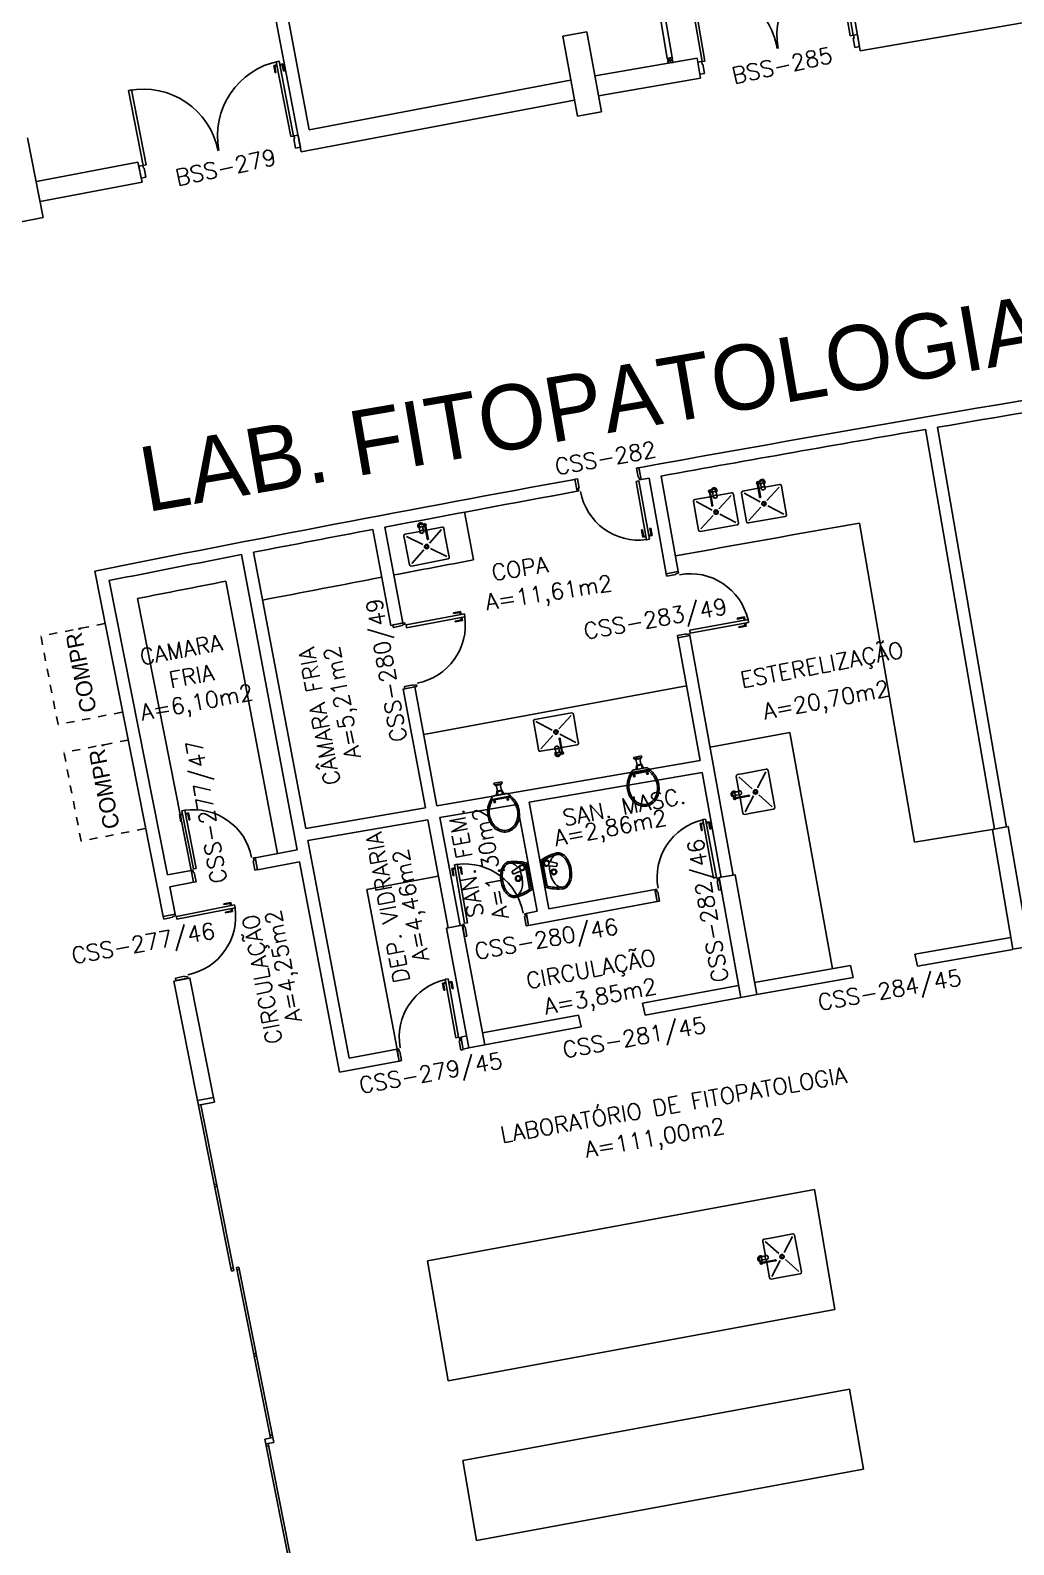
# Model space of a CAD drawing. Extents: x -152 to 150, y 325 to 437.
# Drawn here: x -79.6 to -67.47, y 387.73 to 406.4 of the extents above; entities that cross this region are included whole.
import ezdxf
from ezdxf.enums import TextEntityAlignment as Align

# ---------------------------------------------------------------- set-up
doc = ezdxf.new("R2010")
doc.units = 0
doc.header["$LTSCALE"] = 0.01
doc.header["$MEASUREMENT"] = 0
doc.linetypes.add('HIDDEN2', pattern=[0.1875, 0.125, -0.0625])
doc.layers.get('0').update_dxf_attribs({"linetype": 'CONTINUOUS'})
for name, color, linetype in [('ALV', 2, 'CONTINUOUS'), ('AREA', 2, 'CONTINUOUS'), ('BANC', 2, 'CONTINUOUS'), ('DIV', 2, 'CONTINUOUS'), ('ESQ', 1, 'CONTINUOUS'), ('ESTR', 3, 'CONTINUOUS'), ('PEÇAS', 1, 'CONTINUOUS'), ('PISO', 1, 'CONTINUOUS'), ('PROJ', 1, 'HIDDEN2'), ('TEXTO', 2, 'CONTINUOUS'), ('TEXTO-ENDEREÇO', 2, 'CONTINUOUS'), ('USO', 2, 'CONTINUOUS')]:
    doc.layers.add(name, color=color, linetype=linetype)
doc.styles.add('UNB-100', font='simplex.shx', dxfattribs={"height": 3})
doc.styles.add('UNB-100-1', font='simplex.shx', dxfattribs={"height": 0.2})

# ---------------------------------------------------------------- blocks, each defined once
blk = doc.blocks.new('PILAR-SSC')
blk.add_lwpolyline([(0.003, -27.952), (0.203, -27.952), (0.203, -26.452), (0.003, -26.452)], close=True)
blk = doc.blocks.new('COMP')
at = {"layer": 'PROJ'}
for p, q in [((0.804, 1.112), (0, 1.112)), ((0, 0), (0, 1.112)), ((0.805, 0), (0, 0))]:
    blk.add_line(p, q, dxfattribs=at)
at = {"layer": 'USO'}
blk.add_text('COMPR.', height=0.2, rotation=90, dxfattribs=at).set_placement((0.501, 0.077))
blk = doc.blocks.new('VDC-P')
for p, q in [((-0.127, 0.192), (0.127, 0.192)), ((-0.109, 0.202), (0.109, 0.202)), ((-0.068, 0.152), (0.068, 0.152)), ((-0.05, 0.152), (-0.03, 0.11)), ((-0.05, 0.015), (-0.05, 0)), ((-0.05, 0), (0.05, 0)), ((0.045, 0.02), (-0.045, 0.02)), ((-0.04, 0.025), (-0.04, 0.02)), ((0.035, 0.03), (-0.035, 0.03)), ((-0.03, 0.152), (-0.03, 0.11)), ((0.03, 0.11), (-0.03, 0.11)), ((0.03, 0.1), (-0.03, 0.1)), ((-0.025, 0.1), (-0.025, 0.03)), ((0.025, 0.1), (0.025, 0.03)), ((0.03, 0.152), (0.03, 0.11)), ((0.05, 0.152), (0.03, 0.11)), ((0.04, 0.025), (0.04, 0.02)), ((0.05, 0.015), (0.05, 0))]:
    blk.add_line(p, q)
for points in [[(0.16, 0.244, 0.050424), (0.18, 0.288, 0.082137), (0.195, 0.381, 0.082137), (0.18, 0.474, 0.090148), (0.138, 0.549, 0.104406), (0.073, 0.601, 0.117345), (0, 0.619, 0.117345), (-0.073, 0.601, 0.104406), (-0.138, 0.549, 0.090148), (-0.18, 0.474, 0.082137), (-0.195, 0.381, 0.082137)], [(0.142, 0.254, 0.050424), (0.161, 0.295, 0.082137), (0.175, 0.381, 0.082137), (0.161, 0.468, 0.090148), (0.122, 0.536, 0.104406), (0.064, 0.583, 0.117345), (0, 0.599, 0.117345), (-0.064, 0.583, 0.104406), (-0.122, 0.536, 0.090148), (-0.161, 0.468, 0.082137), (-0.175, 0.381, 0.082137)], [(-0.195, 0.381, 0.082137), (-0.18, 0.288, 0.050424), (-0.16, 0.244, 0.104406)], [(-0.175, 0.381, 0.082137), (-0.161, 0.295, 0.050424), (-0.142, 0.254, 0.050424)]]:
    blk.add_lwpolyline(points, format="xyb")
for centre in [(-0.083, 0.226), (0.083, 0.226)]:
    blk.add_circle(centre, 0.0101)
for centre, radius, start, end in [((0.08, 0.36), 0.266, 205.6863, 226.7558), ((0.08, 0.36), 0.246, 205.6863, 219.7706), ((-0.08, 0.36), 0.266, 313.2442, 334.3137), ((-0.08, 0.36), 0.246, 320.2294, 334.3137), ((-0.068, 0.202), 0.05, 226.7558, 270), ((-0.045, 0.015), 0.005, 90, 180), ((-0.035, 0.025), 0.005, 90, 180), ((-0.03, 0.105), 0.005, 90, 270), ((0.03, 0.105), 0.005, 270, 90), ((0.035, 0.025), 0.005, 0, 90), ((0.045, 0.015), 0.005, 360, 90), ((0.068, 0.202), 0.05, 270, 313.2442)]:
    blk.add_arc(centre, radius, start, end)
blk = doc.blocks.new('PD80-SSC')
at = {"color": 2}
for p, q in [((-0.777, 0.01), (-0.777, -0.03)), ((-0.777, 0.01), (-0.687, 0.01)), ((-0.687, 0), (-0.687, 0.01)), ((-0.075, 0), (0.075, 0)), ((-0.075, 0), (-0.075, -0.02)), ((0.075, -0.03), (0.075, 0)), ((-0.817, -0.065), (-0.817, -0.03)), ((-0.085, -0.03), (-0.817, -0.03)), ((-0.085, -0.065), (-0.817, -0.065)), ((-0.777, -0.105), (-0.777, -0.065)), ((-0.777, -0.105), (-0.687, -0.105)), ((-0.767, 0), (-0.767, -0.03)), ((-0.767, 0), (-0.687, 0)), ((-0.767, -0.095), (-0.767, -0.065)), ((-0.767, -0.095), (-0.687, -0.095)), ((-0.687, -0.095), (-0.687, -0.105)), ((-0.085, -0.03), (-0.085, -0.065)), ((-0.075, -0.02), (-0.04, -0.02)), ((-0.04, -0.03), (-0.04, -0.02)), ((-0.04, -0.03), (0.075, -0.03)), ((-0.075, -0.781), (-0.04, -0.781)), ((-0.075, -0.801), (-0.075, -0.781)), ((-0.075, -0.801), (0.075, -0.801)), ((-0.075, -0.802), (0.075, -0.802)), ((-0.04, -0.771), (0.075, -0.771)), ((-0.04, -0.771), (-0.04, -0.781)), ((0.075, -0.771), (0.075, -0.801))]:
    blk.add_line(p, q, dxfattribs=at)
at = {"color": 1}
blk.add_arc((-0.085, -0.03), 0.731, 182.6571, 270, dxfattribs=at)
blk = doc.blocks.new('PE80-SSC')
at = {"color": 2}
for p, q in [((0.075, 0), (-0.075, 0)), ((-0.075, -0.03), (-0.075, 0)), ((0.075, 0), (0.075, -0.02)), ((0.777, 0.01), (0.687, 0.01)), ((0.687, 0), (0.687, 0.01)), ((0.777, 0.01), (0.777, -0.03)), ((0.04, -0.03), (-0.075, -0.03)), ((0.075, -0.02), (0.04, -0.02)), ((0.04, -0.03), (0.04, -0.02)), ((0.085, -0.03), (0.817, -0.03)), ((0.085, -0.03), (0.085, -0.065)), ((0.085, -0.065), (0.817, -0.065)), ((0.767, 0), (0.687, 0)), ((0.767, -0.095), (0.687, -0.095)), ((0.687, -0.095), (0.687, -0.105)), ((0.777, -0.105), (0.687, -0.105)), ((0.767, 0), (0.767, -0.03)), ((0.767, -0.095), (0.767, -0.065)), ((0.777, -0.105), (0.777, -0.065)), ((0.817, -0.065), (0.817, -0.03)), ((0.04, -0.771), (-0.075, -0.771)), ((-0.075, -0.771), (-0.075, -0.801)), ((0.075, -0.801), (-0.075, -0.801)), ((0.075, -0.802), (-0.075, -0.802)), ((0.04, -0.771), (0.04, -0.781)), ((0.075, -0.781), (0.04, -0.781)), ((0.075, -0.801), (0.075, -0.781))]:
    blk.add_line(p, q, dxfattribs=at)
at = {"color": 1}
blk.add_arc((0.085, -0.03), 0.731, 270, 357.3429, dxfattribs=at)
blk = doc.blocks.new('LAVAT-P')
for p, q in [((-0.17, 0), (0.17, 0)), ((-0.157, -0.02), (0.157, -0.02)), ((0.063, -0.173), (0.094, -0.055)), ((0.069, -0.185), (0.09, -0.192)), ((0.102, -0.187), (0.151, -0.074))]:
    blk.add_line(p, q)
for points in [[(0.083, -0.096, 0.121735), (-0.082, -0.096, 0.073747), (-0.145, -0.122, 0.106861), (-0.192, -0.165, 0.153587), (-0.205, -0.208, 0.153587)], [(-0.205, -0.208, 0.153587), (-0.192, -0.251, 0.106861), (-0.145, -0.294, 0.073747), (-0.082, -0.32, 0.060305), (0, -0.329, 0.060305), (0.082, -0.32, 0.073747), (0.145, -0.294, 0.106861), (0.192, -0.251, 0.153587), (0.205, -0.208, 0.153587), (0.192, -0.165, 0.106861), (0.145, -0.122, 0.014792), (0.133, -0.115, 0.039243)], [(-0.225, -0.214, 0.136108), (-0.208, -0.262, 0.106861), (-0.155, -0.311, 0.073747), (-0.087, -0.339, 0.060305), (0, -0.349, 0.060305), (0.087, -0.339, 0.073747), (0.155, -0.311, 0.106861), (0.208, -0.262, 0.136108), (0.225, -0.214, 0.062982)]]:
    blk.add_lwpolyline(points, format="xyb")
for centre, radius in [((0, -0.135), 0.0347), ((0, -0.135), 0.0265), ((0.122, -0.065), 0.03)]:
    blk.add_circle(centre, radius)
for centre, radius, start, end in [((0.376, -0.254), 0.602, 155.0201, 176.1902), ((-0.376, -0.254), 0.602, 3.8098, 24.9799), ((0.376, -0.254), 0.582, 156.2686, 173.4578), ((0.073, -0.176), 0.01, 165.2139, 250.8603), ((0.122, -0.065), 0.0361, 302.4689, 199.2518), ((0.093, -0.183), 0.01, 250.8603, 336.5068), ((-0.376, -0.254), 0.582, 6.5422, 23.7314)]:
    blk.add_arc(centre, radius, start, end)
blk = doc.blocks.new('ESQCE-SSC')
for p, q in [((0, 0), (0, -2.143)), ((0.2, 0), (0.2, -0.06)), ((0.2, -0.06), (0, -0.06)), ((0.03, -0.06), (0.03, -2.143)), ((0.03, -1.056), (0, -1.056)), ((0.03, -1.086), (0, -1.086)), ((0.03, -2.113), (0, -2.113)), ((0.03, -2.143), (0, -2.143)), ((0.07, -2.113), (0.07, -4.253)), ((0.07, -2.113), (0.1, -2.113)), ((0.07, -2.143), (0.1, -2.143)), ((0.1, -2.113), (0.1, -4.253)), ((0.1, -3.199), (0.07, -3.199)), ((0.1, -3.229), (0.07, -3.229)), ((0, -4.256), (0, -6.443)), ((0.1, -4.256), (0, -4.256)), ((0.07, -4.223), (0.1, -4.223)), ((0.07, -4.253), (0.1, -4.253)), ((0.1, -4.256), (0.1, -4.316)), ((0.1, -4.316), (0, -4.316)), ((0.03, -4.346), (0, -4.346)), ((0.03, -4.316), (0.03, -6.443)), ((0.03, -6.413), (0, -6.413)), ((0.03, -6.443), (0, -6.443)), ((0.1, -6.413), (0.07, -6.413)), ((0.07, -6.413), (0.07, -8.571)), ((0.1, -6.443), (0.07, -6.443)), ((0.1, -6.413), (0.1, -8.571)), ((0.1, -7.485), (0.07, -7.485)), ((0.1, -7.515), (0.07, -7.515)), ((0, -8.541), (0.03, -8.541)), ((0, -8.541), (0, -10.694)), ((0, -8.571), (0.03, -8.571)), ((0.03, -8.541), (0.03, -10.694)), ((0.1, -8.541), (0.07, -8.541)), ((0.07, -8.571), (0.1, -8.571)), ((0.03, -9.628), (0, -9.628)), ((0.03, -9.658), (0, -9.658)), ((0.03, -10.664), (0, -10.664)), ((0.102, -10.694), (0, -10.694)), ((0, -10.694), (0, -10.755)), ((0.03, -10.694), (0, -10.694)), ((0, -10.755), (0.102, -10.755)), ((0.1, -10.755), (0.07, -10.755)), ((0.07, -10.755), (0.07, -12.882)), ((0.1, -10.785), (0.07, -10.785)), ((0.1, -10.755), (0.1, -12.882)), ((0.102, -10.755), (0.102, -10.694)), ((0.1, -11.77), (0.07, -11.77)), ((0.03, -12.852), (0.03, -14.95)), ((0, -12.887), (0, -15.019)), ((0, -14.95), (0.2, -14.95)), ((0.2, -14.95), (0.2, -15.019))]:
    blk.add_line(p, q)
blk = doc.blocks.new('INOXA1-P')
for p, q in [((0.12, 0.23), (0.12, 0.047)), ((0.22, 0.25), (0.14, 0.25)), ((0.15, 0.22), (0.287, 0.043)), ((0.5, 0.25), (0.22, 0.25)), ((0.353, 0.043), (0.49, 0.22)), ((0.52, 0.23), (0.52, -0.23)), ((0.043, 0.008), (0.043, -0.022)), ((0.062, 0.04), (0.071, 0.04)), ((0.131, 0.048), (0.076, 0.043)), ((0.131, -0.002), (0.076, 0.003)), ((0.22, -0.027), (0.054, -0.027)), ((0.22, -0.037), (0.054, -0.037)), ((0.063, -0.003), (0.063, -0.021)), ((0.12, -0.001), (0.12, -0.027)), ((0.12, -0.037), (0.12, -0.23)), ((0.15, -0.22), (0.287, -0.043)), ((0.231, -0.027), (0.22, -0.027)), ((0.231, -0.037), (0.22, -0.037)), ((0.353, -0.043), (0.49, -0.22)), ((0.22, -0.25), (0.14, -0.25)), ((0.5, -0.25), (0.22, -0.25))]:
    blk.add_line(p, q)
blk.add_lwpolyline([(0.076, 0.003), (0.072, 0.004), (0.069, 0.009), (0.067, 0.015), (0.066, 0.023), (0.067, 0.031), (0.069, 0.037), (0.072, 0.042), (0.076, 0.043)])
blk.add_lwpolyline([(0.131, 0.048), (0.137, 0.046), (0.143, 0.041), (0.147, 0.033), (0.148, 0.023), (0.147, 0.013), (0.143, 0.006), (0.137, 0), (0.131, -0.002), (0.125, 0), (0.119, 0.006), (0.115, 0.013), (0.114, 0.023), (0.115, 0.033), (0.119, 0.041), (0.125, 0.046)], close=True)
for radius in [0.0266, 0.0163]:
    blk.add_circle((0.32, 0), radius)
for centre, radius, start, end in [((0.14, 0.23), 0.02, 90, 180), ((0.5, 0.23), 0.02, 360, 90), ((0.054, 0.023), 0.0349, 36.1705, 252.2568), ((0.054, 0.023), 0.0189, 62.7367, 235.7375), ((0.073, -0.003), 0.01, 102.8285, 180), ((0.054, 0.023), 0.0349, 285.5373, 323.9987), ((0.054, -0.032), 0.0145, 20.161, 339.839), ((0.054, -0.032), 0.005, 90.0037, 269.9963), ((0.231, -0.032), 0.00738, 222.6559, 137.3441), ((0.231, -0.032), 0.005, 269.9935, 90.0065), ((0.14, -0.23), 0.02, 180, 270), ((0.5, -0.23), 0.02, 270, 360)]:
    blk.add_arc(centre, radius, start, end)
blk = doc.blocks.new('PTDP-SSC')
at = {"color": 2}
for p, q in [((0.055, 1.015), (0.09, 1.015)), ((0.055, 0.075), (0.055, 1.015)), ((0.09, 0.075), (0.09, 1.015)), ((1.91, 0.075), (1.91, 1.015)), ((1.945, 1.015), (1.91, 1.015)), ((1.945, 0.075), (1.945, 1.015)), ((0.05, 0.075), (0, 0.075)), ((0, 0.075), (0, -0.075)), ((0.05, 0.04), (0.05, 0.075)), ((0.06, 0.04), (0.05, 0.04)), ((0.055, 0.075), (0.09, 0.075)), ((0.06, -0.075), (0.06, 0.04)), ((1.945, 0.075), (1.91, 0.075)), ((1.94, -0.075), (1.94, 0.04)), ((1.94, 0.04), (1.95, 0.04)), ((1.95, 0.04), (1.95, 0.075)), ((1.95, 0.075), (2, 0.075)), ((2, 0.075), (2, -0.075)), ((0, -0.075), (0.06, -0.075)), ((2, -0.075), (1.94, -0.075))]:
    blk.add_line(p, q, dxfattribs=at)
at = {"color": 1}
for centre, start, end in [((0.055, 0.075), 0, 90), ((1.945, 0.075), 90, 180)]:
    blk.add_arc(centre, 0.94, start, end, dxfattribs=at)
blk = doc.blocks.new('INOXC1-P')
for p, q in [((0.1, 0.53), (0.1, 0.347)), ((0.2, 0.55), (0.12, 0.55)), ((0.13, 0.52), (0.267, 0.343)), ((0.48, 0.55), (0.2, 0.55)), ((0.333, 0.343), (0.47, 0.52)), ((0.5, 0.53), (0.5, 0.07)), ((0.023, 0.308), (0.023, 0.278)), ((0.2, 0.273), (0.034, 0.273)), ((0.2, 0.263), (0.034, 0.263)), ((0.042, 0.34), (0.051, 0.34)), ((0.043, 0.297), (0.043, 0.279)), ((0.111, 0.348), (0.056, 0.343)), ((0.111, 0.298), (0.056, 0.303)), ((0.1, 0.299), (0.1, 0.273)), ((0.1, 0.263), (0.1, 0.07)), ((0.13, 0.08), (0.267, 0.257)), ((0.211, 0.273), (0.2, 0.273)), ((0.211, 0.263), (0.2, 0.263)), ((0.333, 0.257), (0.47, 0.08)), ((0.2, 0.05), (0.12, 0.05)), ((0.48, 0.05), (0.2, 0.05)), ((0.1, -0.07), (0.1, -0.253)), ((0.2, -0.05), (0.12, -0.05)), ((0.13, -0.08), (0.267, -0.257)), ((0.48, -0.05), (0.2, -0.05)), ((0.333, -0.257), (0.47, -0.08)), ((0.5, -0.07), (0.5, -0.53)), ((0.023, -0.292), (0.023, -0.322)), ((0.2, -0.327), (0.034, -0.327)), ((0.2, -0.337), (0.034, -0.337)), ((0.042, -0.26), (0.051, -0.26)), ((0.043, -0.303), (0.043, -0.321)), ((0.111, -0.252), (0.056, -0.257)), ((0.111, -0.302), (0.056, -0.297)), ((0.1, -0.301), (0.1, -0.327)), ((0.1, -0.337), (0.1, -0.53)), ((0.13, -0.52), (0.267, -0.343)), ((0.211, -0.327), (0.2, -0.327)), ((0.211, -0.337), (0.2, -0.337)), ((0.333, -0.343), (0.47, -0.52)), ((0.2, -0.55), (0.12, -0.55)), ((0.48, -0.55), (0.2, -0.55))]:
    blk.add_line(p, q)
for points in [[(0.056, 0.303), (0.053, 0.304), (0.049, 0.309), (0.047, 0.315), (0.046, 0.323), (0.047, 0.331), (0.049, 0.337), (0.053, 0.342), (0.056, 0.343)], [(0.056, -0.297), (0.053, -0.296), (0.049, -0.291), (0.047, -0.285), (0.046, -0.277), (0.047, -0.269), (0.049, -0.263), (0.053, -0.258), (0.056, -0.257)]]:
    blk.add_lwpolyline(points)
for points in [[(0.111, 0.348), (0.117, 0.346), (0.123, 0.341), (0.127, 0.333), (0.128, 0.323), (0.127, 0.313), (0.123, 0.306), (0.117, 0.3), (0.111, 0.298), (0.105, 0.3), (0.099, 0.306), (0.095, 0.313), (0.094, 0.323), (0.095, 0.333), (0.099, 0.341), (0.105, 0.346)], [(0.111, -0.252), (0.117, -0.254), (0.123, -0.259), (0.127, -0.267), (0.128, -0.277), (0.127, -0.287), (0.123, -0.294), (0.117, -0.3), (0.111, -0.302), (0.105, -0.3), (0.099, -0.294), (0.095, -0.287), (0.094, -0.277), (0.095, -0.267), (0.099, -0.259), (0.105, -0.254)]]:
    blk.add_lwpolyline(points, close=True)
for centre, radius in [((0.3, 0.3), 0.0266), ((0.3, 0.3), 0.0163), ((0.3, -0.3), 0.0266), ((0.3, -0.3), 0.0163)]:
    blk.add_circle(centre, radius)
for centre, radius, start, end in [((0.12, 0.53), 0.02, 90, 180), ((0.48, 0.53), 0.02, 360, 90), ((0.034, 0.323), 0.0349, 36.1705, 252.2568), ((0.034, 0.323), 0.0189, 62.7367, 235.7375), ((0.034, 0.268), 0.0145, 20.161, 339.839), ((0.034, 0.268), 0.005, 90.0037, 269.9963), ((0.053, 0.297), 0.01, 102.8285, 180), ((0.034, 0.323), 0.0349, 285.5373, 323.9987), ((0.211, 0.268), 0.00738, 222.6559, 137.3441), ((0.211, 0.268), 0.005, 269.9935, 90.0065), ((0.12, 0.07), 0.02, 180, 270), ((0.48, 0.07), 0.02, 270, 360), ((0.12, -0.07), 0.02, 90, 180), ((0.48, -0.07), 0.02, 360, 90), ((0.034, -0.277), 0.0349, 36.1705, 252.2568), ((0.034, -0.277), 0.0189, 62.7367, 235.7375), ((0.034, -0.332), 0.0145, 20.161, 339.839), ((0.034, -0.332), 0.005, 90.0037, 269.9963), ((0.053, -0.303), 0.01, 102.8285, 180), ((0.034, -0.277), 0.0349, 285.5373, 323.9987), ((0.211, -0.332), 0.00738, 222.6559, 137.3441), ((0.211, -0.332), 0.005, 269.9935, 90.0065), ((0.12, -0.53), 0.02, 180, 270), ((0.48, -0.53), 0.02, 270, 360)]:
    blk.add_arc(centre, radius, start, end)
blk = doc.blocks.new('A$C73356FFD')
at = {"layer": 'DIV'}
for p, q in [((0.025, 0.03), (0.035, 0.03)), ((0.035, 0.03), (0.025, 0.03)), ((0.03, 0.025), (0.03, 0.035)), ((0.03, 0.035), (0.03, 0.025))]:
    blk.add_line(p, q, dxfattribs=at)
blk.add_lwpolyline([(0.009, 0.036), (0, 0.036), (0, 0.06), (0.022, 0.06), (0.022, 0.05), (0.038, 0.05), (0.038, 0.06), (0.06, 0.06), (0.06, 0.036), (0.05, 0.036), (0.05, 0.024), (0.06, 0.024), (0.06, 0), (0.038, 0), (0.038, 0.01), (0.022, 0.01), (0.022, 0), (0, 0), (0, 0.024), (0.009, 0.024)], close=True, dxfattribs=at)

msp = doc.modelspace()

# ---------------------------------------------------------------- linework, layer by layer
at = {"layer": 'ALV'}
for p, q in [((-69.362, 406.146), (-71.083, 416.155)), ((-76.258, 404.898), (-78.14, 414.828)), ((-76.157, 405.172), (-77.993, 414.856)), ((-65.981, 406.727), (-69.362, 406.146)), ((-71.375, 406.054), (-72.632, 405.837)), ((-71.375, 406.054), (-71.332, 405.807)), ((-72.934, 405.783), (-76.157, 405.172)), ((-71.332, 405.807), (-72.589, 405.591)), ((-72.888, 405.537), (-76.258, 404.898)), ((-78.271, 404.771), (-79.522, 404.534)), ((-78.271, 404.771), (-78.217, 404.527)), ((-78.217, 404.527), (-79.476, 404.288)), ((-67.708, 396.551), (-68.556, 401.479)), ((-67.561, 396.576), (-68.408, 401.504)), ((-72.092, 401.006), (-72.065, 400.859)), ((-72.881, 400.863), (-72.854, 400.715)), ((-71.754, 399.697), (-71.967, 400.877)), ((-71.607, 399.727), (-71.819, 400.903)), ((-75.002, 399.092), (-75.225, 400.273)), ((-75.149, 399.062), (-75.373, 400.245)), ((-76.304, 396.296), (-76.993, 399.935)), ((-76.201, 396.56), (-76.846, 399.963)), ((-77.957, 395.472), (-78.802, 399.732)), ((-71.611, 399.726), (-71.757, 399.696)), ((-77.906, 395.985), (-78.626, 399.614)), ((-75.149, 399.062), (-75.002, 399.092)), ((-71.338, 397.396), (-71.611, 398.907)), ((-71.463, 398.938), (-71.61, 398.907)), ((-70.93, 395.983), (-71.464, 398.938)), ((-75.001, 398.274), (-74.854, 398.304)), ((-74.722, 396.812), (-74.999, 398.274)), ((-74.854, 398.304), (-74.582, 396.838)), ((-74.582, 396.838), (-71.338, 397.396)), ((-73.444, 396.883), (-71.311, 397.248)), ((-71.078, 395.956), (-71.311, 397.248)), ((-76.201, 396.56), (-74.722, 396.812)), ((-74.547, 396.692), (-73.592, 396.856)), ((-73.348, 395.54), (-73.592, 396.856)), ((-73.201, 395.567), (-73.444, 396.884)), ((-76.173, 396.412), (-74.694, 396.664)), ((-74.442, 395.333), (-74.694, 396.664)), ((-74.294, 395.361), (-74.547, 396.692)), ((-75.664, 393.727), (-76.173, 396.412)), ((-76.825, 396.195), (-76.304, 396.296)), ((-76.796, 396.049), (-76.825, 396.196)), ((-77.906, 395.985), (-77.612, 396.042)), ((-77.583, 395.896), (-77.612, 396.043)), ((-76.796, 396.048), (-76.276, 396.149)), ((-75.784, 393.553), (-76.276, 396.149)), ((-77.877, 395.838), (-77.583, 395.895)), ((-77.81, 395.501), (-77.877, 395.838)), ((-73.201, 395.567), (-71.893, 395.806)), ((-71.893, 395.806), (-71.867, 395.659)), ((-73.454, 395.364), (-71.867, 395.659)), ((-77.957, 395.472), (-77.81, 395.501)), ((-73.482, 395.511), (-73.348, 395.54)), ((-73.454, 395.364), (-73.482, 395.511)), ((-68.69, 395.007), (-67.506, 395.216)), ((-68.657, 394.861), (-67.48, 395.068)), ((-70.665, 394.659), (-69.481, 394.868)), ((-69.448, 394.721), (-69.481, 394.868)), ((-68.657, 394.861), (-68.69, 395.007)), ((-70.639, 394.511), (-69.448, 394.721)), ((-72.047, 394.404), (-70.864, 394.623)), ((-72.014, 394.258), (-70.836, 394.476)), ((-72.014, 394.258), (-72.047, 394.404)), ((-74.019, 394.039), (-72.835, 394.258)), ((-73.991, 393.892), (-72.803, 394.112)), ((-72.803, 394.112), (-72.835, 394.258)), ((-74.216, 394.002), (-74.287, 393.984)), ((-74.259, 393.837), (-74.287, 393.984)), ((-75.074, 393.837), (-75.664, 393.727)), ((-75.047, 393.689), (-75.075, 393.834)), ((-74.188, 393.854), (-74.259, 393.837)), ((-75.047, 393.689), (-75.784, 393.553))]:
    msp.add_line(p, q, dxfattribs=at)
for radius, start, end in [(407.019, 99.07839, 100.26848), (406.869, 99.11339, 99.74544), (406.869, 99.76656, 100.23324), (407.019, 100.38134, 101.22996), (406.869, 100.25436, 100.26844), (406.869, 100.38134, 100.72104), (406.869, 100.74216, 100.95339), (406.869, 100.97452, 101.20884)]:
    msp.add_arc((0.463, 0.506), radius, start, end, dxfattribs=at)
at = {"layer": 'BANC'}
for p, q in [((-74.131, 399.869), (-74.243, 400.46)), ((-68.695, 396.39), (-69.371, 400.322)), ((-76.549, 396.25), (-77.186, 399.607)), ((-77.612, 396.044), (-78.276, 399.393)), ((-74.746, 397.718), (-71.507, 398.318)), ((-71.215, 397.56), (-70.232, 397.742)), ((-69.705, 394.828), (-70.232, 397.742)), ((-67.734, 396.547), (-68.695, 396.39)), ((-75.448, 395.808), (-74.567, 395.971)), ((-75.074, 393.837), (-75.448, 395.808)), ((-74.698, 391.229), (-69.928, 392.107)), ((-69.674, 390.628), (-69.928, 392.107)), ((-74.444, 389.751), (-74.698, 391.229)), ((-74.444, 389.751), (-69.674, 390.628)), ((-74.263, 388.767), (-69.493, 389.645)), ((-69.324, 388.659), (-69.493, 389.645)), ((-74.094, 387.782), (-74.263, 388.767)), ((-74.094, 387.782), (-69.324, 388.659))]:
    msp.add_line(p, q, dxfattribs=at)
for radius, start, end in [(405.869, 99.90776, 100.23321), (406.269, 100.57999, 100.72104), (406.584, 101.00993, 101.16656), (406.269, 100.74216, 100.95339)]:
    msp.add_arc((0.463, 0.506), radius, start, end, dxfattribs=at)
at = {"layer": 'DIV'}
for p, q in [((-71.859, 406.743), (-71.742, 406.051)), ((-71.8, 406.753), (-71.683, 406.061)), ((-71.683, 406.061), (-71.742, 406.051)), ((-71.717, 406.045), (-71.718, 406.055)), ((-71.707, 406.057), (-71.717, 406.055)), ((-71.717, 406.045), (-71.705, 406.047)), ((-71.705, 406.047), (-71.706, 406.057)), ((-71.701, 406.027), (-71.713, 406.024)), ((-71.708, 406.032), (-71.706, 406.019)), ((-71.704, 406.007), (-71.704, 406.006))]:
    msp.add_line(p, q, dxfattribs=at)
at = {"layer": 'ESQ'}
for p, q in [((-76.595, 405.963), (-76.555, 405.971)), ((-76.595, 405.963), (-76.577, 405.875)), ((-76.583, 405.955), (-76.553, 405.961)), ((-76.583, 405.955), (-76.567, 405.877)), ((-76.567, 405.877), (-76.577, 405.875)), ((-76.482, 405.985), (-76.521, 405.977)), ((-76.49, 405.973), (-76.519, 405.967)), ((-76.49, 405.973), (-76.474, 405.895)), ((-76.482, 405.985), (-76.464, 405.897)), ((-76.474, 405.895), (-76.464, 405.897))]:
    msp.add_line(p, q, dxfattribs=at)
at = {"layer": 'ESTR'}
for p, q in [((-72.733, 406.378), (-73.028, 406.325)), ((-73.028, 406.325), (-72.851, 405.341)), ((-72.555, 405.394), (-72.733, 406.378)), ((-72.555, 405.394), (-72.85, 405.341)), ((-79.439, 404.092), (-79.633, 405.073)), ((-79.439, 404.092), (-79.732, 404.034))]:
    msp.add_line(p, q, dxfattribs=at)

# ---------------------------------------------------------------- block references
at = {"layer": 'DIV', "rotation": 280.4331528819912}
msp.add_blockref('A$C73356FFD', (-71.741, 406.051), dxfattribs=at)
at = {"layer": 'ESQ'}
for name, p, rotation in [('PTDP-SSC', (-71.354, 405.93), 9.826386343760074), ('PTDP-SSC', (-78.244, 404.649), 11.0189225179097), ('PE80-SSC', (-72.079, 400.933), 280.3285267680456), ('PD80-SSC', (-71.537, 398.923), 190.3231597345114), ('PE80-SSC', (-77.597, 395.97), 101.2133080465265), ('PD80-SSC', (-71.092, 395.876), 280.4338777871115), ('PE80-SSC', (-74.256, 395.301), 99.79996171545626), ('PE80-SSC', (-77.884, 395.486), 11.2345782845253), ('ESQCE-SSC', (-77.533, 393.205), 11.2194)]:
    msp.add_blockref(name, p, dxfattribs=dict(at, rotation=rotation))
at = {"layer": 'ESQ', "xscale": -1}
for name, p, rotation in [('PD80-SSC', (-75.052, 399.081), 10.65245002160294), ('PE80-SSC', (-74.272, 393.906), 280.1177923011006)]:
    msp.add_blockref(name, p, dxfattribs=dict(at, rotation=rotation))
at = {"layer": 'ESTR'}
for p, rotation in [((-72.219, 422.616), 9.756097560976395), ((-75.81, 421.982), 10.24390243902363), ((-79.395, 421.317), 10.73170731707239), ((-82.975, 420.622), 11.21951219512325)]:
    msp.add_blockref('PILAR-SSC', p, dxfattribs=dict(at, rotation=rotation))
at = {"layer": 'PEÇAS'}
for name, p, rotation in [('INOXC1-P', (-70.897, 400.805), 279.9077559474238), ('INOXA1-P', (-73.06, 397.431), 99.9077559474165), ('VDC-P', (-72.109, 397.444), 190.4876999999989), ('INOXA1-P', (-70.969, 396.951), 10.48780487805029), ('VDC-P', (-73.831, 397.125), 190.4876999999989), ('LAVAT-P', (-73.272, 395.998), 100.4876999999979), ('INOXA1-P', (-70.641, 391.223), 10.48780487805029)]:
    msp.add_blockref(name, p, dxfattribs=dict(at, rotation=rotation))
at = {"layer": 'PEÇAS', "xscale": -1}
for name, p, rotation in [('INOXA1-P', (-74.771, 400.348), 101.0678538086874), ('LAVAT-P', (-73.448, 395.967), 280.4876999999955)]:
    msp.add_blockref(name, p, dxfattribs=dict(at, rotation=rotation))
at = {"layer": 'PISO', "rotation": 10.97560487805071}
for p in [(-79.255, 397.839), (-78.97, 396.403)]:
    msp.add_blockref('COMP', p, dxfattribs=at)

# ---------------------------------------------------------------- texts
at = {"layer": 'AREA', "style": 'UNB-100'}
for s, rotation, p in [('A=11,61m2', 8.7926, (-73.966, 399.248)), ('A=5,21m2', 100.9365, (-75.521, 397.437)), ('A=6,10m2', 10.6027, (-78.216, 397.887)), ('A=20,70m2', 10.7355, (-70.539, 397.899)), ('A=1,30m2', 100.7671, (-73.696, 395.458)), ('A=2,86m2', 10.6371, (-73.115, 396.34)), ('A=4,46m2', 100.7973, (-74.677, 394.938)), ('A=4,25m2', 100.7973, (-76.248, 394.186)), ('A=3,85m2', 10.6286, (-73.24, 394.262)), ('A=111,00m2', 9.9012, (-72.74, 392.499))]:
    msp.add_text(s, height=0.2, rotation=rotation, dxfattribs=at).set_placement(p)
at = {"layer": 'TEXTO', "style": 'UNB-100'}
for s, rotation, p in [('COPA', 8.7926, (-73.892, 399.611)), ('CAMARA ', 10.6027, (-78.224, 398.57)), ('CÂMARA FRIA', 100.9365, (-75.771, 397.114)), ('ESTERELIZAÇÃO', 10.7355, (-70.819, 398.288)), ('FRIA', 10.6027, (-77.863, 398.287)), ('SAN. MASC.', 10.6371, (-73.01, 396.587)), ('SAN. FEM.', 100.7671, (-74.003, 395.484)), ('DEP. VIDRARIA', 100.7973, (-74.916, 394.675)), ('CIRCULAÇÃO', 100.7973, (-76.487, 393.923)), ('CIRCULAÇÃO', 10.6286, (-73.461, 394.578)), ('LABORATÓRIO DE FITOPATOLOGIA', 9.9012, (-73.78, 392.681))]:
    msp.add_text(s, height=0.2, rotation=rotation, dxfattribs=at).set_placement(p)
at = {"layer": 'TEXTO-ENDEREÇO', "style": 'UNB-100-1'}
for s, rotation, p in [('BSS-285', 12.1793, (-70.304, 405.868)), ('BSS-279', 12.1793, (-77.165, 404.611)), ('CSS-282', 10.1869, (-72.487, 401.027)), ('CSS-280/49', 100.1869, (-75.108, 398.527)), ('CSS-283/49', 10.1869, (-71.871, 399.046)), ('CSS-277/47', 100.1869, (-77.328, 396.781)), ('CSS-282/46', 100.1869, (-71.144, 395.562)), ('CSS-280/46', 10.1869, (-73.216, 395.1)), ('CSS-277/46', 10.1869, (-78.186, 395.047)), ('CSS-284/45', 10.1869, (-68.982, 394.471)), ('CSS-281/45', 10.1869, (-72.131, 393.886)), ('CSS-279/45', 10.1869, (-74.64, 393.448))]:
    msp.add_text(s, height=0.2, rotation=rotation, dxfattribs=at).set_placement(p, align=Align.CENTER)
at = {"layer": 'USO'}
msp.add_text('LAB. FITOPATOLOGIA - MOD. 11', height=0.8, rotation=9.7068, dxfattribs=at).set_placement((-78.163, 400.457))

doc.saveas('drawing.dxf')
